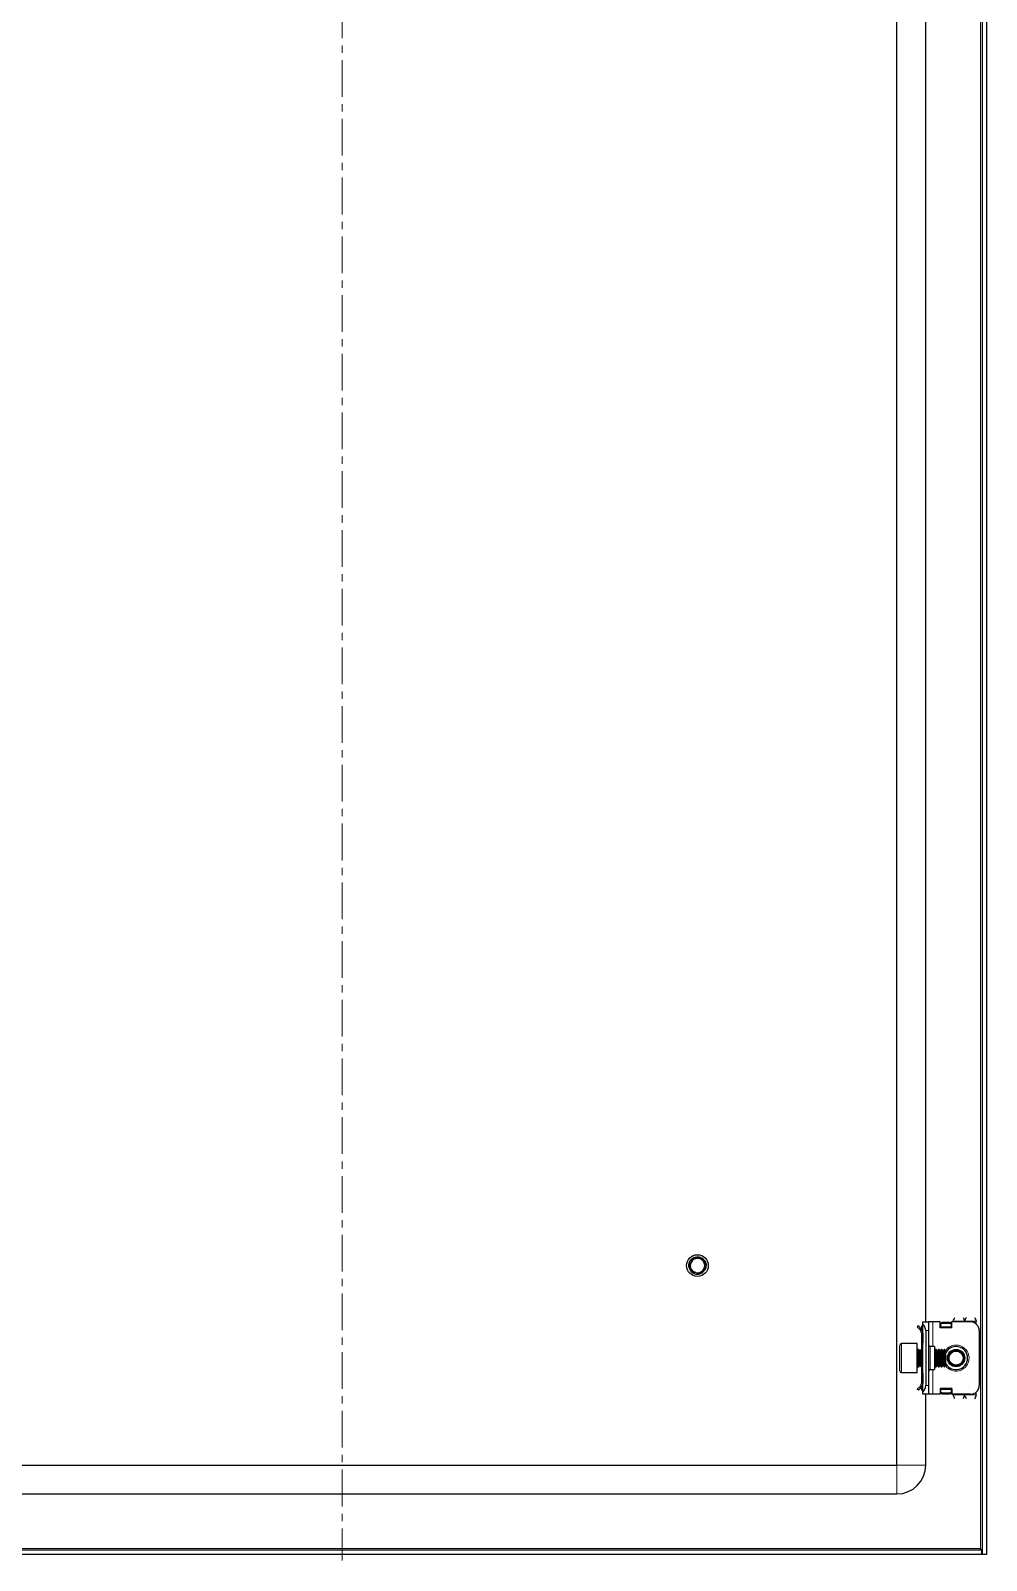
# Model space of a CAD drawing. Header units: millimetres. Extents: x 48 to 1430, y -979 to 1408.
# Drawn here: x 1099 to 1430, y -857 to -328 of the extents above; entities that cross this region are included whole.
import ezdxf

# ---------------------------------------------------------------- set-up
doc = ezdxf.new("R2010")
doc.units = ezdxf.units.MM
doc.linetypes.add('CENTERX2', pattern=[20.32, 12.7, -2.54, 2.54, -2.54])
doc.layers.add('FORMAT', color=7, linetype='Continuous')

msp = doc.modelspace()

# ---------------------------------------------------------------- linework, layer by layer
at = {"color": 8, "linetype": 'Continuous', "lineweight": 18}
for p, q in [((1427.89, 1304.07), (1427.89, -852.73)), ((1407.99, -776.33), (1407.49, -776.33)), ((1407.99, -775.83), (1407.78, -775.62)), ((1409.99, -777.33), (1408.99, -777.33)), ((1411.49, -774.33), (1411.49, -782.83)), ((1417.74, -775.97), (1414.24, -775.97)), ((1418.49, -774.08), (1422.49, -774.08)), ((1426.49, -774.08), (1422.49, -774.08)), ((1400.59, -781.83), (1400.59, -784.13)), ((1410.49, -782.83), (1410.49, -790.83)), ((1400.59, -784.13), (1400.59, -791.83)), ((1406.24, -783.83), (1406.24, -789.83)), ((1411.49, -790.83), (1411.49, -799.33)), ((1407.99, -797.33), (1407.49, -797.33)), ((1407.99, -797.83), (1407.78, -798.03)), ((1408.99, -796.33), (1409.99, -796.33)), ((1414.24, -797.68), (1417.74, -797.68)), ((1422.49, -799.58), (1418.49, -799.58)), ((1426.49, -799.58), (1422.49, -799.58)), ((1398.99, -823.83), (1398.99, -833.83)), ((1398.99, -823.83), (1408.99, -823.83)), ((1427.89, -852.73), (986.09, -852.73))]:
    msp.add_line(p, q, dxfattribs=at)
at = {"color": 7, "linetype": 'Continuous', "lineweight": 25}
for p, q in [((1428.49, 1306.17), (1428.49, -854.83)), ((1429.99, 1306.17), (1429.99, -854.83)), ((1398.99, -823.83), (1398.99, 1275.17)), ((1408.99, -774.33), (1408.99, -99.33)), ((1326.99, -754.63), (1327.05, -754.32)), ((1326.99, -754.63), (1326.99, -754.68)), ((1326.99, -754.83), (1326.99, -754.82)), ((1327.01, -754.42), (1327.01, -754.47)), ((1327.05, -754.22), (1327.04, -754.27)), ((1327.1, -754.03), (1327.08, -754.07)), ((1327.15, -753.85), (1327.14, -753.89)), ((1327.21, -753.71), (1327.31, -753.53)), ((1327.22, -753.71), (1327.32, -753.52)), ((1327.7, -755.69), (1327.53, -755.28)), ((1327.83, -756.91), (1327.71, -756.77)), ((1327.71, -756.79), (1327.73, -756.8)), ((1327.72, -752.86), (1327.88, -752.73)), ((1327.83, -756.91), (1327.86, -756.94)), ((1329.39, -751.89), (1329.34, -751.9)), ((1330.53, -751.88), (1330.49, -751.87)), ((1330.71, -751.91), (1330.66, -751.9)), ((1330.88, -751.96), (1330.84, -751.95)), ((1331.06, -752.03), (1331.02, -752.01)), ((1331.42, -752.19), (1331.38, -752.17)), ((1331.42, -752.19), (1331.42, -752.3)), ((1331.42, -752.19), (1331.56, -752.31)), ((1331.6, -752.3), (1331.55, -752.27)), ((1331.77, -752.41), (1331.73, -752.38)), ((1331.77, -752.41), (1331.97, -752.6)), ((1331.93, -752.54), (1331.89, -752.51)), ((1332.08, -752.68), (1332.04, -752.64)), ((1332.21, -752.82), (1332.18, -752.78)), ((1332.8, -753.79), (1332.8, -753.78)), ((1332.9, -755.53), (1332.83, -755.77)), ((1332.86, -753.96), (1332.85, -753.92)), ((1332.85, -755.72), (1332.87, -755.68)), ((1332.91, -754.14), (1332.9, -754.1)), ((1332.9, -755.53), (1332.91, -755.48)), ((1332.95, -754.33), (1332.94, -754.28)), ((1332.94, -755.33), (1332.95, -755.28)), ((1332.99, -754.72), (1332.96, -754.96)), ((1332.97, -754.52), (1332.97, -754.47)), ((1332.97, -755.13), (1332.98, -755.08)), ((1332.99, -754.72), (1332.98, -754.67)), ((1332.99, -754.92), (1332.99, -754.87)), ((1327.97, -757.05), (1328.01, -757.08)), ((1328.13, -757.18), (1328.16, -757.21)), ((1328.29, -757.3), (1328.33, -757.33)), ((1329.79, -757.82), (1330.53, -757.75)), ((1330.68, -757.75), (1330.72, -757.74)), ((1330.87, -757.7), (1330.91, -757.68)), ((1331.06, -757.63), (1331.11, -757.61)), ((1331.44, -757.45), (1331.21, -757.53)), ((1331.25, -757.55), (1331.3, -757.53)), ((1331.61, -757.35), (1331.41, -757.46)), ((1331.43, -757.38), (1331.48, -757.43)), ((1331.44, -757.45), (1331.48, -757.43)), ((1406.43, -775.69), (1406.07, -776.04)), ((1407.05, -777.02), (1406.07, -776.04)), ((1407.4, -776.66), (1406.43, -775.69)), ((1407.05, -777.02), (1407.4, -776.66)), ((1407.49, -776.33), (1407.49, -776.72)), ((1407.49, -778.08), (1407.99, -778.08)), ((1407.49, -778.08), (1407.49, -781.58)), ((1407.78, -775.62), (1407.99, -775.41)), ((1407.99, -774.33), (1409.99, -774.33)), ((1407.99, -775.09), (1407.99, -774.33)), ((1407.99, -798.56), (1407.99, -775.09)), ((1407.99, -778.08), (1407.99, -781.58)), ((1408.99, -777.33), (1408.99, -796.33)), ((1409.99, -774.33), (1409.99, -777.33)), ((1411.49, -774.33), (1409.99, -774.33)), ((1409.99, -777.33), (1409.99, -796.33)), ((1413.99, -774.33), (1411.49, -774.33)), ((1413.99, -776.33), (1413.99, -774.33)), ((1417.99, -776.33), (1413.99, -776.33)), ((1414.24, -774.71), (1414.74, -774.35)), ((1414.74, -774.71), (1414.24, -775.06)), ((1414.24, -775.06), (1414.24, -774.71)), ((1414.24, -775.97), (1414.24, -775.06)), ((1414.24, -776.33), (1414.24, -775.97)), ((1414.74, -774.35), (1414.74, -774.71)), ((1414.74, -774.35), (1417.24, -774.35)), ((1414.74, -774.71), (1417.24, -774.71)), ((1417.24, -774.71), (1417.24, -774.35)), ((1417.24, -774.35), (1417.74, -774.71)), ((1417.74, -775.06), (1417.24, -774.71)), ((1417.74, -774.71), (1417.74, -775.06)), ((1417.74, -775.06), (1417.74, -775.97)), ((1417.74, -775.97), (1417.74, -776.33)), ((1417.79, -774.45), (1417.79, -776.33)), ((1417.99, -774.45), (1417.79, -774.45)), ((1417.99, -776.33), (1417.99, -774.33)), ((1424.49, -774.33), (1417.99, -774.33)), ((1418.49, -774.33), (1418.49, -774.08)), ((1426.49, -775.09), (1426.49, -774.08)), ((1427.49, -777.33), (1427.49, -796.33)), ((1399.99, -784.46), (1399.99, -782.43)), ((1405.99, -781.83), (1400.59, -781.83)), ((1405.99, -784.13), (1405.99, -781.83)), ((1407.99, -781.58), (1407.49, -781.58)), ((1407.49, -781.58), (1407.49, -783.83)), ((1411.99, -782.83), (1410.49, -782.83)), ((1411.99, -782.83), (1411.99, -790.83)), ((1399.99, -791.23), (1399.99, -784.46)), ((1405.99, -791.83), (1405.99, -784.13)), ((1406.6, -783.83), (1406.24, -783.83)), ((1406.99, -784.38), (1406.6, -783.83)), ((1406.6, -789.35), (1406.6, -783.83)), ((1407.38, -783.83), (1406.99, -784.38)), ((1406.99, -788.89), (1406.99, -784.38)), ((1407.6, -783.83), (1407.38, -783.83)), ((1407.38, -789.35), (1407.38, -783.83)), ((1407.99, -784.38), (1407.6, -783.83)), ((1407.6, -789.35), (1407.6, -783.83)), ((1412.38, -783.83), (1411.99, -784.38)), ((1412.6, -783.83), (1412.38, -783.83)), ((1412.38, -789.35), (1412.38, -783.83)), ((1412.99, -784.38), (1412.6, -783.83)), ((1412.6, -789.35), (1412.6, -783.83)), ((1413.38, -783.83), (1412.99, -784.38)), ((1412.99, -788.89), (1412.99, -784.38)), ((1413.6, -783.83), (1413.38, -783.83)), ((1413.38, -789.35), (1413.38, -783.83)), ((1413.99, -784.38), (1413.6, -783.83)), ((1413.6, -789.35), (1413.6, -783.83)), ((1414.38, -783.83), (1413.99, -784.38)), ((1413.99, -788.89), (1413.99, -784.38)), ((1414.6, -783.83), (1414.38, -783.83)), ((1414.38, -789.35), (1414.38, -783.83)), ((1414.99, -784.38), (1414.6, -783.83)), ((1414.6, -789.35), (1414.6, -783.83)), ((1415.38, -783.83), (1414.99, -784.38)), ((1414.99, -788.89), (1414.99, -784.38)), ((1415.43, -783.83), (1415.38, -783.83)), ((1415.38, -789.35), (1415.38, -783.83)), ((1415.99, -784.38), (1415.43, -783.83)), ((1415.43, -785.21), (1415.43, -783.83)), ((1415.43, -789.83), (1415.43, -785.21)), ((1415.99, -785.51), (1415.99, -784.38)), ((1415.99, -789.27), (1415.99, -785.51)), ((1400.59, -791.83), (1405.99, -791.83)), ((1406.24, -789.83), (1406.6, -789.83)), ((1406.6, -789.83), (1406.99, -789.27)), ((1406.6, -789.83), (1406.6, -789.35)), ((1406.99, -789.27), (1406.99, -788.89)), ((1406.99, -789.27), (1407.38, -789.83)), ((1407.38, -789.83), (1407.38, -789.35)), ((1407.38, -789.83), (1407.6, -789.83)), ((1407.49, -789.83), (1407.49, -792.08)), ((1407.49, -792.08), (1407.99, -792.08)), ((1407.49, -792.08), (1407.49, -795.58)), ((1407.6, -789.83), (1407.99, -789.27)), ((1407.6, -789.83), (1407.6, -789.35)), ((1407.99, -792.08), (1407.99, -795.58)), ((1410.49, -790.83), (1411.99, -790.83)), ((1411.99, -789.27), (1412.38, -789.83)), ((1412.38, -789.83), (1412.38, -789.35)), ((1412.38, -789.83), (1412.6, -789.83)), ((1412.6, -789.83), (1412.99, -789.27)), ((1412.6, -789.83), (1412.6, -789.35)), ((1412.99, -789.27), (1412.99, -788.89)), ((1412.99, -789.27), (1413.38, -789.83)), ((1413.38, -789.83), (1413.38, -789.35)), ((1413.38, -789.83), (1413.6, -789.83)), ((1413.6, -789.83), (1413.99, -789.27)), ((1413.6, -789.83), (1413.6, -789.35)), ((1413.99, -789.27), (1413.99, -788.89)), ((1413.99, -789.27), (1414.38, -789.83)), ((1414.38, -789.83), (1414.38, -789.35)), ((1414.38, -789.83), (1414.6, -789.83)), ((1414.6, -789.83), (1414.99, -789.27)), ((1414.6, -789.83), (1414.6, -789.35)), ((1414.99, -789.27), (1414.99, -788.89)), ((1414.99, -789.27), (1415.38, -789.83)), ((1415.38, -789.83), (1415.38, -789.35)), ((1415.38, -789.83), (1415.43, -789.83)), ((1415.43, -789.83), (1415.99, -789.27)), ((1407.05, -796.64), (1406.07, -797.61)), ((1406.43, -797.97), (1406.07, -797.61)), ((1407.4, -796.99), (1406.43, -797.97)), ((1407.05, -796.64), (1407.4, -796.99)), ((1407.49, -795.58), (1407.99, -795.58)), ((1407.49, -797.33), (1407.49, -796.87)), ((1407.99, -798.24), (1407.78, -798.03)), ((1407.99, -799.33), (1407.99, -798.56)), ((1409.99, -796.33), (1409.99, -799.33)), ((1417.99, -797.33), (1413.99, -797.33)), ((1413.99, -797.33), (1413.99, -799.33)), ((1414.24, -797.68), (1414.24, -797.33)), ((1414.24, -798.6), (1414.24, -797.68)), ((1414.24, -798.6), (1414.74, -798.95)), ((1414.24, -798.95), (1414.24, -798.6)), ((1414.74, -799.3), (1414.24, -798.95)), ((1417.24, -798.95), (1414.74, -798.95)), ((1414.74, -798.95), (1414.74, -799.3)), ((1417.24, -798.95), (1417.74, -798.6)), ((1417.24, -799.3), (1417.24, -798.95)), ((1417.74, -798.95), (1417.24, -799.3)), ((1417.74, -797.33), (1417.74, -797.68)), ((1417.74, -797.68), (1417.74, -798.6)), ((1417.74, -798.6), (1417.74, -798.95)), ((1417.79, -797.33), (1417.79, -799.21)), ((1417.79, -799.21), (1417.99, -799.21)), ((1417.99, -797.33), (1417.99, -799.33)), ((1426.49, -799.58), (1426.49, -798.56)), ((1409.99, -799.33), (1407.99, -799.33)), ((1408.99, -823.83), (1408.99, -799.33)), ((1411.49, -799.33), (1409.99, -799.33)), ((1413.99, -799.33), (1411.49, -799.33)), ((1417.24, -799.3), (1414.74, -799.3)), ((1424.49, -799.33), (1417.99, -799.33)), ((1418.49, -799.58), (1418.49, -799.33)), ((1014.99, -823.83), (1398.99, -823.83)), ((1014.99, -833.83), (1398.99, -833.83)), ((1428.29, -853.33), (985.69, -853.33)), ((1428.29, -854.83), (985.69, -854.83)), ((1427.89, -852.73), (1428.13, -853.33)), ((1428.29, -853.33), (1428.29, -854.83)), ((1429.99, -854.83), (1428.49, -854.83))]:
    msp.add_line(p, q, dxfattribs=at)
for centre, radius in [((1329.99, -754.83), 3.75), ((1419.49, -786.83), 3), ((1419.49, -786.83), 2.76), ((1419.49, -786.83), 2.45)]:
    msp.add_circle(centre, radius, dxfattribs=at)
for centre, radius, start, end in [((1329.99, -754.83), 3, 180, 220.7437), ((1329.99, -754.83), 2.5, 168.5944, 190.5165), ((1329.99, -754.83), 2.5, 108.5944, 168.5944), ((1329.99, -754.83), 2.5, 48.5944, 108.5944), ((1329.99, -754.83), 2.5, 288.5944, 348.5944), ((1329.99, -754.83), 2.5, 348.5944, 48.5944), ((1329.99, -754.83), 3, 239.9286, 266.2193), ((1329.99, -754.83), 2.5, 255.8881, 288.5944), ((1408.49, -776.33), 1, 135, 180), ((1405.99, -777.33), 3, 360, 48.1897), ((1424.49, -777.33), 3, 0, 90), ((1400.59, -782.43), 0.6, 90, 180), ((1410.49, -782.33), 0.5, 180, 270), ((1419.49, -786.83), 4, 270, 151.045), ((1406.24, -783.58), 0.25, 180, 270), ((1400.59, -791.23), 0.6, 180, 270), ((1406.24, -790.08), 0.25, 90, 180), ((1410.49, -791.33), 0.5, 90, 180), ((1419.49, -786.83), 4, 208.955, 270), ((1408.49, -797.33), 1, 180, 225), ((1405.99, -796.33), 3, 311.8103, 360), ((1424.49, -796.33), 3, 270, 0), ((1398.99, -823.83), 10, 270, 0)]:
    msp.add_arc(centre, radius, start, end, dxfattribs=at)
at = {"color": 8, "linetype": 'Continuous', "lineweight": 18}
for start, end in [(215.4622, 90), (90, 144.5378)]:
    msp.add_arc((1419.49, -786.83), 4.5, start, end, dxfattribs=at)
at = {"color": 7, "linetype": 'Continuous', "lineweight": 25}
for points, knots in [([(1326.99, -754.84), (1326.99, -754.79), (1326.98, -754.71), (1327, -754.63), (1327.01, -754.61)], [0, 0, 0, 0, 0.659859, 1, 1, 1, 1]), ([(1327.48, -754.54), (1327.47, -754.55), (1327.45, -754.59), (1327.41, -754.64), (1327.36, -754.69), (1327.29, -754.74), (1327.22, -754.78), (1327.13, -754.81), (1327.06, -754.82), (1327.01, -754.82), (1326.99, -754.82)], [0, 0, 0, 0, 0.060221, 0.18113, 0.301988, 0.42281, 0.589437, 0.75603, 0.87711, 1, 1, 1, 1]), ([(1326.99, -754.63), (1327.03, -754.62), (1327.09, -754.59), (1327.19, -754.57), (1327.28, -754.57), (1327.36, -754.58), (1327.41, -754.6), (1327.43, -754.61)], [0, 0, 0, 0, 0.235039, 0.445532, 0.651268, 0.847853, 1, 1, 1, 1]), ([(1327.34, -754.7), (1327.32, -754.69), (1327.26, -754.67), (1327.17, -754.66), (1327.08, -754.66), (1327.02, -754.67), (1326.99, -754.68)], [0, 0, 0, 0, 0.237597, 0.516729, 0.755527, 1, 1, 1, 1]), ([(1326.99, -754.84), (1327.02, -754.82), (1327.08, -754.79), (1327.17, -754.76), (1327.23, -754.76), (1327.26, -754.75)], [0, 0, 0, 0, 0.371226, 0.708872, 1, 1, 1, 1]), ([(1327.92, -756.61), (1327.89, -756.59), (1327.65, -756.36), (1327.3, -755.9), (1327.06, -755.29), (1327.01, -754.94), (1326.99, -754.83)], [0, 0, 0, 0, 0.050685, 0.485619, 0.826643, 1, 1, 1, 1]), ([(1327.01, -754.42), (1327.05, -754.41), (1327.11, -754.39), (1327.21, -754.38), (1327.3, -754.39), (1327.38, -754.42), (1327.44, -754.45), (1327.47, -754.48), (1327.48, -754.48)], [0, 0, 0, 0, 0.214065, 0.402363, 0.585629, 0.760234, 0.923894, 1, 1, 1, 1]), ([(1327.45, -754.59), (1327.43, -754.57), (1327.37, -754.53), (1327.28, -754.49), (1327.19, -754.47), (1327.1, -754.46), (1327.04, -754.47), (1327.01, -754.47)], [0, 0, 0, 0, 0.1891735, 0.4046974, 0.6202202, 0.8079351, 1, 1, 1, 1]), ([(1327.51, -754.48), (1327.5, -754.47), (1327.47, -754.43), (1327.41, -754.38), (1327.32, -754.32), (1327.23, -754.29), (1327.14, -754.27), (1327.07, -754.27), (1327.04, -754.27)], [0, 0, 0, 0, 0.069872, 0.258455, 0.446951, 0.635422, 0.81547, 1, 1, 1, 1]), ([(1327.05, -754.22), (1327.06, -754.17), (1327.07, -754.09), (1327.11, -754.02), (1327.12, -753.99)], [0, 0, 0, 0, 0.657988, 1, 1, 1, 1]), ([(1327.05, -754.22), (1327.08, -754.22), (1327.15, -754.2), (1327.25, -754.21), (1327.33, -754.23), (1327.41, -754.26), (1327.47, -754.31), (1327.5, -754.34), (1327.51, -754.36)], [0, 0, 0, 0, 0.208898, 0.388587, 0.562428, 0.727295, 0.881578, 1, 1, 1, 1]), ([(1327.51, -754.33), (1327.5, -754.31), (1327.47, -754.26), (1327.41, -754.21), (1327.33, -754.15), (1327.26, -754.11), (1327.17, -754.08), (1327.11, -754.08), (1327.08, -754.07)], [0, 0, 0, 0, 0.137266, 0.30795, 0.478578, 0.649185, 0.822833, 1, 1, 1, 1]), ([(1327.1, -754.03), (1327.13, -754.03), (1327.19, -754.02), (1327.27, -754.04), (1327.35, -754.07), (1327.42, -754.11), (1327.48, -754.17), (1327.52, -754.22), (1327.54, -754.26), (1327.54, -754.27)], [0, 0, 0, 0, 0.165667, 0.330522, 0.488809, 0.638525, 0.778629, 0.909213, 1, 1, 1, 1]), ([(1327.51, -754.19), (1327.51, -754.18), (1327.49, -754.13), (1327.44, -754.07), (1327.36, -754), (1327.29, -753.95), (1327.21, -753.91), (1327.16, -753.9), (1327.14, -753.89)], [0, 0, 0, 0, 0.076151, 0.276704, 0.47712, 0.677473, 0.837574, 1, 1, 1, 1]), ([(1327.15, -753.85), (1327.36, -753.42), (1327.68, -752.78), (1328.26, -752.38), (1328.46, -752.24)], [0, 0, 0, 0, 0.657042, 1, 1, 1, 1]), ([(1327.15, -753.85), (1327.18, -753.85), (1327.24, -753.86), (1327.32, -753.89), (1327.39, -753.93), (1327.45, -753.98), (1327.49, -754.04), (1327.52, -754.11), (1327.54, -754.16), (1327.54, -754.19), (1327.54, -754.2)], [0, 0, 0, 0, 0.154027, 0.307095, 0.452862, 0.590123, 0.718565, 0.838856, 0.95247, 1, 1, 1, 1]), ([(1327.23, -753.71), (1327.24, -753.66), (1327.27, -753.53), (1327.34, -753.42), (1327.37, -753.36)], [0, 0, 0, 0, 0.4624819, 1, 1, 1, 1]), ([(1327.36, -753.44), (1327.38, -753.37), (1327.46, -753.16), (1327.63, -753), (1327.74, -752.89)], [0, 0, 0, 0, 0.333789, 1, 1, 1, 1]), ([(1327.44, -753.31), (1327.46, -753.26), (1327.56, -752.96), (1327.81, -752.75), (1328.01, -752.57)], [0, 0, 0, 0, 0.171865, 1, 1, 1, 1]), ([(1327.48, -754.49), (1327.47, -754.6), (1327.46, -754.87), (1327.5, -755.13), (1327.53, -755.28)], [0, 0, 0, 0, 0.408521, 1, 1, 1, 1]), ([(1327.54, -754.33), (1327.53, -754.34), (1327.52, -754.39), (1327.5, -754.44), (1327.48, -754.48), (1327.48, -754.49)], [0, 0, 0, 0, 0.157682, 0.8030401, 1, 1, 1, 1]), ([(1328.83, -752.47), (1328.76, -752.5), (1328.44, -752.69), (1327.95, -753.15), (1327.64, -753.74), (1327.55, -754.08), (1327.54, -754.14)], [0, 0, 0, 0, 0.104785, 0.513079, 0.918136, 1, 1, 1, 1]), ([(1327.54, -754.14), (1327.54, -754.17), (1327.55, -754.23), (1327.54, -754.3), (1327.54, -754.33)], [0, 0, 0, 0, 0.544473, 1, 1, 1, 1]), ([(1327.72, -752.86), (1327.72, -752.87), (1327.7, -752.89), (1327.69, -752.9), (1327.67, -752.92)], [0, 0, 0, 0, 0.296796, 1, 1, 1, 1]), ([(1328.98, -757.06), (1328.91, -757.02), (1328.58, -756.87), (1328.07, -756.45), (1327.82, -755.95), (1327.7, -755.69)], [0, 0, 0, 0, 0.130652, 0.560007, 1, 1, 1, 1]), ([(1327.71, -756.79), (1327.73, -756.76), (1327.76, -756.71), (1327.83, -756.66), (1327.88, -756.62), (1327.91, -756.61), (1327.92, -756.61)], [0, 0, 0, 0, 0.315056, 0.630194, 0.945514, 1, 1, 1, 1]), ([(1328.28, -756.66), (1328.25, -756.65), (1328.19, -756.63), (1328.1, -756.64), (1328.03, -756.65), (1327.94, -756.67), (1327.84, -756.71), (1327.77, -756.77), (1327.73, -756.8)], [0, 0, 0, 0, 0.149407, 0.278563, 0.407661, 0.536722, 0.727045, 1, 1, 1, 1]), ([(1327.85, -752.73), (1327.84, -752.73), (1327.83, -752.74), (1327.82, -752.75), (1327.81, -752.76)], [0, 0, 0, 0, 0.4842322, 1, 1, 1, 1]), ([(1327.83, -756.91), (1327.84, -756.88), (1327.87, -756.83), (1327.93, -756.77), (1328, -756.71), (1328.07, -756.68), (1328.14, -756.66), (1328.22, -756.65), (1328.27, -756.66), (1328.29, -756.67)], [0, 0, 0, 0, 0.159446, 0.318034, 0.469983, 0.61348, 0.747649, 0.872856, 1, 1, 1, 1]), ([(1328.34, -756.71), (1328.34, -756.71), (1328.3, -756.7), (1328.24, -756.71), (1328.15, -756.73), (1328.07, -756.77), (1327.99, -756.81), (1327.92, -756.87), (1327.88, -756.92), (1327.86, -756.94)], [0, 0, 0, 0, 0.018281, 0.175639, 0.332896, 0.490097, 0.647274, 0.821632, 1, 1, 1, 1]), ([(1327.92, -756.61), (1327.94, -756.6), (1327.98, -756.59), (1328.07, -756.58), (1328.16, -756.6), (1328.25, -756.64), (1328.33, -756.69), (1328.42, -756.77), (1328.49, -756.89), (1328.51, -756.97), (1328.52, -757.01)], [0, 0, 0, 0, 0.0736464, 0.1695635, 0.351373, 0.4388934, 0.519676, 0.6829056, 0.8511995, 1, 1, 1, 1]), ([(1327.98, -752.6), (1327.97, -752.6), (1327.96, -752.61), (1327.95, -752.62), (1327.95, -752.63)], [0, 0, 0, 0, 0.485158, 1, 1, 1, 1]), ([(1327.97, -757.05), (1327.98, -757.01), (1328, -756.95), (1328.06, -756.87), (1328.12, -756.81), (1328.19, -756.77), (1328.26, -756.74), (1328.32, -756.72), (1328.35, -756.72), (1328.35, -756.72)], [0, 0, 0, 0, 0.198035, 0.367663, 0.531495, 0.686664, 0.831818, 0.981917, 1, 1, 1, 1]), ([(1328.42, -756.79), (1328.41, -756.79), (1328.36, -756.79), (1328.29, -756.82), (1328.2, -756.86), (1328.12, -756.92), (1328.05, -756.99), (1328.02, -757.05), (1328.01, -757.08)], [0, 0, 0, 0, 0.0505, 0.241124, 0.431653, 0.622154, 0.808692, 1, 1, 1, 1]), ([(1328.12, -752.48), (1328.12, -752.48), (1328.11, -752.49), (1328.1, -752.5), (1328.09, -752.5)], [0, 0, 0, 0, 0.4845464, 1, 1, 1, 1]), ([(1328.13, -757.18), (1328.13, -757.14), (1328.15, -757.08), (1328.19, -756.99), (1328.25, -756.92), (1328.31, -756.86), (1328.37, -756.82), (1328.41, -756.81), (1328.43, -756.81)], [0, 0, 0, 0, 0.209239, 0.392702, 0.571062, 0.740844, 0.899958, 1, 1, 1, 1]), ([(1328.48, -756.89), (1328.46, -756.9), (1328.4, -756.93), (1328.32, -756.98), (1328.25, -757.05), (1328.2, -757.13), (1328.18, -757.18), (1328.16, -757.21)], [0, 0, 0, 0, 0.172104, 0.391099, 0.610089, 0.802801, 1, 1, 1, 1]), ([(1328.28, -752.36), (1328.28, -752.36), (1328.26, -752.37), (1328.25, -752.38), (1328.24, -752.39)], [0, 0, 0, 0, 0.4826873, 1, 1, 1, 1]), ([(1328.28, -752.36), (1328.29, -752.35), (1328.34, -752.32), (1328.4, -752.29), (1328.44, -752.28)], [0, 0, 0, 0, 0.230751, 1, 1, 1, 1]), ([(1328.45, -752.25), (1328.44, -752.26), (1328.43, -752.26), (1328.42, -752.27), (1328.41, -752.28)], [0, 0, 0, 0, 0.4801941, 1, 1, 1, 1]), ([(1328.45, -752.25), (1328.48, -752.27), (1328.54, -752.31), (1328.61, -752.37), (1328.65, -752.42), (1328.66, -752.45)], [0, 0, 0, 0, 0.362858, 0.693435, 1, 1, 1, 1]), ([(1328.81, -752.51), (1328.8, -752.51), (1328.76, -752.5), (1328.69, -752.47), (1328.61, -752.42), (1328.53, -752.35), (1328.49, -752.28), (1328.46, -752.24)], [0, 0, 0, 0, 0.084477, 0.253367, 0.470159, 0.686909, 1, 1, 1, 1]), ([(1328.63, -752.15), (1328.62, -752.16), (1328.61, -752.16), (1328.59, -752.17), (1328.59, -752.18)], [0, 0, 0, 0, 0.477867, 1, 1, 1, 1]), ([(1328.74, -752.45), (1328.74, -752.44), (1328.73, -752.39), (1328.7, -752.31), (1328.65, -752.24), (1328.61, -752.2), (1328.59, -752.18)], [0, 0, 0, 0, 0.154183, 0.462567, 0.728091, 1, 1, 1, 1]), ([(1328.63, -752.15), (1328.66, -752.17), (1328.72, -752.21), (1328.78, -752.29), (1328.83, -752.37), (1328.86, -752.43), (1328.86, -752.47), (1328.86, -752.47)], [0, 0, 0, 0, 0.260762, 0.494805, 0.723794, 0.94279, 1, 1, 1, 1]), ([(1328.82, -752.06), (1328.81, -752.07), (1328.8, -752.07), (1328.78, -752.08), (1328.77, -752.08)], [0, 0, 0, 0, 0.4764859, 1, 1, 1, 1]), ([(1328.91, -752.48), (1328.91, -752.46), (1328.91, -752.41), (1328.9, -752.33), (1328.87, -752.24), (1328.83, -752.15), (1328.79, -752.11), (1328.77, -752.08)], [0, 0, 0, 0, 0.114393, 0.350182, 0.585971, 0.790611, 1, 1, 1, 1]), ([(1328.82, -752.06), (1328.84, -752.06), (1328.9, -752.03), (1328.96, -752.02), (1329.01, -752.01)], [0, 0, 0, 0, 0.301025, 1, 1, 1, 1]), ([(1328.82, -752.06), (1328.85, -752.09), (1328.9, -752.13), (1328.95, -752.21), (1328.99, -752.29), (1329.01, -752.38), (1329.02, -752.44), (1329.01, -752.48), (1329.01, -752.49)], [0, 0, 0, 0, 0.218347, 0.41099, 0.598711, 0.777744, 0.945667, 1, 1, 1, 1]), ([(1329.19, -752.46), (1329.18, -752.46), (1329.13, -752.48), (1329.05, -752.49), (1328.95, -752.49), (1328.88, -752.48), (1328.84, -752.47), (1328.83, -752.47)], [0, 0, 0, 0, 0.099011, 0.388276, 0.61301, 0.895384, 1, 1, 1, 1]), ([(1329.01, -751.99), (1329, -751.99), (1328.99, -752), (1328.97, -752), (1328.96, -752.01)], [0, 0, 0, 0, 0.476579, 1, 1, 1, 1]), ([(1329.04, -752.49), (1329.04, -752.48), (1329.05, -752.45), (1329.06, -752.37), (1329.06, -752.27), (1329.05, -752.18), (1329.01, -752.09), (1328.98, -752.03), (1328.96, -752.01)], [0, 0, 0, 0, 0.019058, 0.219488, 0.419831, 0.620151, 0.807785, 1, 1, 1, 1]), ([(1329.01, -751.99), (1329.03, -752.02), (1329.08, -752.07), (1329.12, -752.15), (1329.15, -752.24), (1329.16, -752.32), (1329.16, -752.39), (1329.14, -752.43), (1329.14, -752.45)], [0, 0, 0, 0, 0.213002, 0.396975, 0.575181, 0.744364, 0.902779, 1, 1, 1, 1]), ([(1329.2, -751.93), (1329.2, -751.93), (1329.18, -751.94), (1329.16, -751.94), (1329.16, -751.94)], [0, 0, 0, 0, 0.478977, 1, 1, 1, 1]), ([(1329.16, -752.44), (1329.17, -752.42), (1329.2, -752.37), (1329.21, -752.28), (1329.22, -752.19), (1329.21, -752.08), (1329.18, -752), (1329.16, -751.94)], [0, 0, 0, 0, 0.147065, 0.321231, 0.495346, 0.669443, 1, 1, 1, 1]), ([(1329.46, -752.22), (1329.45, -752.24), (1329.43, -752.29), (1329.36, -752.36), (1329.27, -752.43), (1329.21, -752.45), (1329.19, -752.46)], [0, 0, 0, 0, 0.153621, 0.528305, 0.811762, 1, 1, 1, 1]), ([(1329.2, -751.93), (1329.22, -751.96), (1329.26, -752.02), (1329.29, -752.11), (1329.3, -752.19), (1329.3, -752.27), (1329.28, -752.34), (1329.26, -752.4), (1329.24, -752.43), (1329.23, -752.44)], [0, 0, 0, 0, 0.195461, 0.359649, 0.517607, 0.666788, 0.806268, 0.936243, 1, 1, 1, 1]), ([(1329.28, -752.39), (1329.28, -752.39), (1329.31, -752.35), (1329.34, -752.26), (1329.37, -752.15), (1329.37, -752.06), (1329.37, -751.97), (1329.35, -751.92), (1329.34, -751.9)], [0, 0, 0, 0, 0.001313, 0.309582, 0.493731, 0.677835, 0.837663, 1, 1, 1, 1]), ([(1329.31, -752.4), (1329.34, -752.38), (1329.39, -752.33), (1329.43, -752.27), (1329.45, -752.24), (1329.46, -752.22)], [0, 0, 0, 0, 0.41332, 0.833507, 1, 1, 1, 1]), ([(1329.39, -751.89), (1329.4, -751.91), (1329.42, -751.97), (1329.44, -752.05), (1329.44, -752.13), (1329.43, -752.21), (1329.39, -752.3), (1329.35, -752.36), (1329.32, -752.39)], [0, 0, 0, 0, 0.162579, 0.32416, 0.478216, 0.623372, 0.759205, 1, 1, 1, 1]), ([(1329.35, -751.91), (1329.37, -751.9), (1329.49, -751.85), (1329.61, -751.85), (1329.72, -751.84)], [0, 0, 0, 0, 0.169871, 1, 1, 1, 1]), ([(1329.39, -751.89), (1329.42, -751.88), (1329.74, -751.82), (1330.38, -751.81), (1331.04, -751.99), (1331.37, -752.17), (1331.44, -752.2)], [0, 0, 0, 0, 0.044285, 0.46488, 0.894202, 1, 1, 1, 1]), ([(1331.43, -752.51), (1331.37, -752.47), (1331.04, -752.3), (1330.37, -752.11), (1329.75, -752.15), (1329.46, -752.22), (1329.46, -752.22)], [0, 0, 0, 0, 0.102158, 0.551599, 0.99962, 1, 1, 1, 1]), ([(1329.82, -751.86), (1329.89, -751.84), (1330.06, -751.81), (1330.23, -751.83), (1330.33, -751.85)], [0, 0, 0, 0, 0.399625, 1, 1, 1, 1]), ([(1330.48, -751.89), (1330.53, -751.89), (1330.68, -751.9), (1330.83, -751.94), (1330.92, -751.98)], [0, 0, 0, 0, 0.353316, 1, 1, 1, 1]), ([(1331.35, -752.48), (1331.35, -752.48), (1331.35, -752.45), (1331.36, -752.38), (1331.39, -752.29), (1331.42, -752.23), (1331.44, -752.2)], [0, 0, 0, 0, 0.058255, 0.305509, 0.64716, 1, 1, 1, 1]), ([(1331.64, -752.95), (1331.63, -752.94), (1331.59, -752.91), (1331.55, -752.85), (1331.5, -752.76), (1331.46, -752.68), (1331.44, -752.59), (1331.43, -752.53), (1331.43, -752.51)], [0, 0, 0, 0, 0.066273, 0.267344, 0.423096, 0.618734, 0.814089, 1, 1, 1, 1]), ([(1331.44, -752.51), (1331.46, -752.48), (1331.49, -752.44), (1331.53, -752.35), (1331.55, -752.3), (1331.55, -752.27)], [0, 0, 0, 0, 0.351509, 0.671861, 1, 1, 1, 1]), ([(1331.45, -757.38), (1331.52, -757.33), (1331.87, -757.1), (1332.36, -756.59), (1332.59, -756.04), (1332.69, -755.8)], [0, 0, 0, 0, 0.128781, 0.613629, 1, 1, 1, 1]), ([(1331.6, -752.3), (1331.59, -752.33), (1331.59, -752.4), (1331.56, -752.5), (1331.51, -752.58), (1331.48, -752.63), (1331.46, -752.65), (1331.46, -752.65)], [0, 0, 0, 0, 0.275174, 0.522846, 0.765225, 0.99702, 1, 1, 1, 1]), ([(1331.47, -752.7), (1331.48, -752.69), (1331.52, -752.67), (1331.59, -752.62), (1331.65, -752.55), (1331.7, -752.47), (1331.72, -752.41), (1331.73, -752.38)], [0, 0, 0, 0, 0.0849649, 0.3293377, 0.5737157, 0.7844106, 1, 1, 1, 1]), ([(1331.77, -752.41), (1331.76, -752.45), (1331.75, -752.52), (1331.71, -752.61), (1331.66, -752.68), (1331.6, -752.74), (1331.55, -752.78), (1331.52, -752.79), (1331.52, -752.79)], [0, 0, 0, 0, 0.222831, 0.420099, 0.612409, 0.79585, 0.967895, 1, 1, 1, 1]), ([(1331.53, -752.82), (1331.53, -752.82), (1331.57, -752.81), (1331.63, -752.78), (1331.72, -752.73), (1331.79, -752.67), (1331.85, -752.59), (1331.88, -752.54), (1331.89, -752.51)], [0, 0, 0, 0, 0.002693, 0.20821, 0.413641, 0.619057, 0.807274, 1, 1, 1, 1]), ([(1331.93, -752.54), (1331.92, -752.58), (1331.9, -752.64), (1331.85, -752.72), (1331.79, -752.79), (1331.73, -752.84), (1331.67, -752.87), (1331.63, -752.88), (1331.62, -752.88)], [0, 0, 0, 0, 0.219212, 0.409339, 0.593597, 0.768568, 0.932394, 1, 1, 1, 1]), ([(1331.63, -752.91), (1331.66, -752.9), (1331.73, -752.89), (1331.82, -752.85), (1331.91, -752.8), (1331.98, -752.73), (1332.02, -752.67), (1332.04, -752.64)], [0, 0, 0, 0, 0.190996, 0.383798, 0.576553, 0.78528, 1, 1, 1, 1]), ([(1332.09, -753.03), (1332.08, -753.03), (1332.05, -753.05), (1332, -753.06), (1331.91, -753.07), (1331.81, -753.06), (1331.71, -753.01), (1331.66, -752.97), (1331.64, -752.95)], [0, 0, 0, 0, 0.0458661, 0.2307436, 0.3874614, 0.6582461, 0.861978, 1, 1, 1, 1]), ([(1332.08, -752.68), (1332.06, -752.71), (1332.04, -752.77), (1331.98, -752.84), (1331.91, -752.9), (1331.84, -752.94), (1331.77, -752.96), (1331.72, -752.96), (1331.7, -752.96)], [0, 0, 0, 0, 0.211659, 0.390361, 0.562352, 0.724819, 0.876696, 1, 1, 1, 1]), ([(1331.72, -752.98), (1331.73, -752.98), (1331.8, -752.99), (1331.89, -752.97), (1332.01, -752.92), (1332.1, -752.87), (1332.15, -752.81), (1332.18, -752.78)], [0, 0, 0, 0, 0.046579, 0.362688, 0.551736, 0.740753, 1, 1, 1, 1]), ([(1331.72, -753.02), (1331.76, -753.03), (1331.82, -753.05), (1331.91, -753.06), (1332, -753.05), (1332.06, -753.04), (1332.09, -753.03)], [0, 0, 0, 0, 0.251795, 0.502165, 0.752314, 1, 1, 1, 1]), ([(1332.21, -752.82), (1332.2, -752.84), (1332.16, -752.89), (1332.1, -752.95), (1332.03, -752.99), (1331.96, -753.02), (1331.88, -753.03), (1331.82, -753.04), (1331.78, -753.03), (1331.77, -753.02)], [0, 0, 0, 0, 0.169226, 0.337427, 0.497935, 0.649179, 0.790582, 0.922688, 1, 1, 1, 1]), ([(1332.82, -754.87), (1332.82, -754.79), (1332.8, -754.4), (1332.62, -753.73), (1332.26, -753.25), (1332.09, -753.03)], [0, 0, 0, 0, 0.108003, 0.585763, 1, 1, 1, 1]), ([(1332.21, -752.82), (1332.33, -752.97), (1332.62, -753.32), (1332.91, -753.98), (1332.96, -754.49), (1332.99, -754.74)], [0, 0, 0, 0, 0.274163, 0.639603, 1, 1, 1, 1]), ([(1332.3, -752.95), (1332.34, -752.98), (1332.48, -753.12), (1332.57, -753.29), (1332.63, -753.42)], [0, 0, 0, 0, 0.288707, 1, 1, 1, 1]), ([(1332.42, -755.39), (1332.43, -755.43), (1332.44, -755.49), (1332.48, -755.57), (1332.53, -755.65), (1332.58, -755.72), (1332.64, -755.76), (1332.68, -755.79), (1332.69, -755.8)], [0, 0, 0, 0, 0.182737, 0.363423, 0.543947, 0.724373, 0.904747, 1, 1, 1, 1]), ([(1332.69, -755.8), (1332.69, -755.79), (1332.65, -755.78), (1332.6, -755.76), (1332.54, -755.71), (1332.49, -755.65), (1332.45, -755.58), (1332.43, -755.48), (1332.43, -755.38), (1332.44, -755.33), (1332.44, -755.32)], [0, 0, 0, 0, 0.022761, 0.192243, 0.346896, 0.477535, 0.588677, 0.783334, 0.968624, 1, 1, 1, 1]), ([(1332.85, -755.72), (1332.82, -755.72), (1332.76, -755.72), (1332.68, -755.69), (1332.6, -755.66), (1332.54, -755.61), (1332.49, -755.55), (1332.45, -755.49), (1332.44, -755.45), (1332.43, -755.44)], [0, 0, 0, 0, 0.1648015, 0.3286622, 0.485343, 0.633184, 0.7714895, 0.9006567, 1, 1, 1, 1]), ([(1332.44, -755.32), (1332.45, -755.29), (1332.47, -755.21), (1332.52, -755.11), (1332.59, -755.03), (1332.65, -754.97), (1332.72, -754.91), (1332.78, -754.88), (1332.81, -754.87), (1332.82, -754.87)], [0, 0, 0, 0, 0.125166, 0.336769, 0.488675, 0.640371, 0.791962, 0.943503, 1, 1, 1, 1]), ([(1332.44, -755.37), (1332.45, -755.38), (1332.48, -755.43), (1332.53, -755.5), (1332.61, -755.57), (1332.69, -755.62), (1332.78, -755.66), (1332.84, -755.67), (1332.87, -755.68)], [0, 0, 0, 0, 0.112687, 0.266978, 0.464332, 0.661607, 0.829157, 1, 1, 1, 1]), ([(1332.9, -755.53), (1332.87, -755.54), (1332.8, -755.54), (1332.71, -755.53), (1332.63, -755.5), (1332.56, -755.46), (1332.5, -755.41), (1332.47, -755.37), (1332.45, -755.35)], [0, 0, 0, 0, 0.207037, 0.38272, 0.55212, 0.712365, 0.86221, 1, 1, 1, 1]), ([(1332.94, -755.33), (1332.91, -755.34), (1332.84, -755.36), (1332.75, -755.36), (1332.66, -755.34), (1332.58, -755.31), (1332.52, -755.28), (1332.48, -755.24), (1332.47, -755.23)], [0, 0, 0, 0, 0.205811, 0.38496, 0.558827, 0.724121, 0.878934, 1, 1, 1, 1]), ([(1332.48, -755.28), (1332.5, -755.3), (1332.55, -755.35), (1332.63, -755.4), (1332.72, -755.45), (1332.81, -755.48), (1332.88, -755.48), (1332.91, -755.48)], [0, 0, 0, 0, 0.183111, 0.381533, 0.579913, 0.787111, 1, 1, 1, 1]), ([(1332.7, -756.06), (1332.69, -756.1), (1332.65, -756.25), (1332.55, -756.36), (1332.48, -756.44)], [0, 0, 0, 0, 0.282635, 1, 1, 1, 1]), ([(1332.51, -755.14), (1332.53, -755.16), (1332.59, -755.21), (1332.68, -755.25), (1332.77, -755.28), (1332.86, -755.29), (1332.92, -755.29), (1332.95, -755.28)], [0, 0, 0, 0, 0.19243, 0.403622, 0.614801, 0.805152, 1, 1, 1, 1]), ([(1332.97, -755.13), (1332.94, -755.14), (1332.87, -755.17), (1332.78, -755.18), (1332.69, -755.17), (1332.6, -755.15), (1332.55, -755.13), (1332.53, -755.12), (1332.52, -755.11)], [0, 0, 0, 0, 0.227908, 0.430276, 0.627707, 0.816134, 0.99284, 1, 1, 1, 1]), ([(1332.59, -755.03), (1332.6, -755.03), (1332.63, -755.05), (1332.7, -755.08), (1332.8, -755.09), (1332.89, -755.1), (1332.95, -755.08), (1332.98, -755.08)], [0, 0, 0, 0, 0.0501556, 0.3045132, 0.5588802, 0.7769031, 1, 1, 1, 1]), ([(1332.99, -754.92), (1332.95, -754.94), (1332.89, -754.97), (1332.79, -754.99), (1332.71, -755), (1332.66, -754.99), (1332.64, -754.98)], [0, 0, 0, 0, 0.293779, 0.558982, 0.818494, 1, 1, 1, 1]), ([(1332.68, -753.53), (1332.7, -753.56), (1332.79, -753.69), (1332.83, -753.86), (1332.87, -753.99)], [0, 0, 0, 0, 0.192577, 1, 1, 1, 1]), ([(1332.76, -754.9), (1332.78, -754.9), (1332.83, -754.9), (1332.9, -754.9), (1332.96, -754.88), (1332.99, -754.87)], [0, 0, 0, 0, 0.236131, 0.613435, 1, 1, 1, 1]), ([(1332.86, -755.66), (1332.86, -755.68), (1332.85, -755.74), (1332.82, -755.8), (1332.81, -755.83)], [0, 0, 0, 0, 0.405617, 1, 1, 1, 1]), ([(1332.88, -754.08), (1332.89, -754.13), (1332.95, -754.28), (1332.97, -754.44), (1332.98, -754.55)], [0, 0, 0, 0, 0.28291, 1, 1, 1, 1]), ([(1328.29, -757.3), (1328.3, -757.27), (1328.3, -757.2), (1328.34, -757.11), (1328.39, -757.03), (1328.44, -756.97), (1328.48, -756.94), (1328.49, -756.93)], [0, 0, 0, 0, 0.240212, 0.454711, 0.664287, 0.864517, 1, 1, 1, 1]), ([(1328.53, -757.04), (1328.51, -757.06), (1328.46, -757.09), (1328.4, -757.17), (1328.36, -757.25), (1328.34, -757.3), (1328.33, -757.33)], [0, 0, 0, 0, 0.228254, 0.510351, 0.752319, 1, 1, 1, 1]), ([(1328.47, -757.41), (1328.47, -757.38), (1328.47, -757.31), (1328.5, -757.21), (1328.52, -757.15), (1328.54, -757.13), (1328.54, -757.13)], [0, 0, 0, 0, 0.357139, 0.680979, 0.998183, 1, 1, 1, 1]), ([(1328.52, -757.01), (1328.53, -757.03), (1328.54, -757.08), (1328.54, -757.15), (1328.54, -757.24), (1328.52, -757.33), (1328.5, -757.39), (1328.48, -757.42)], [0, 0, 0, 0, 0.113604, 0.31095, 0.508229, 0.75166, 1, 1, 1, 1]), ([(1329.38, -757.25), (1329.09, -757.2), (1328.8, -757.15), (1328.53, -757.02), (1328.52, -757.01)], [0, 0, 0, 0, 0.965671, 1, 1, 1, 1]), ([(1329.38, -757.25), (1329.28, -757.21), (1329.15, -757.16), (1329.02, -757.08), (1328.98, -757.06)], [0, 0, 0, 0, 0.681733, 1, 1, 1, 1]), ([(1330.53, -757.75), (1330.53, -757.73), (1330.51, -757.69), (1330.49, -757.61), (1330.49, -757.53), (1330.51, -757.45), (1330.54, -757.37), (1330.61, -757.29), (1330.7, -757.23), (1330.76, -757.21), (1330.78, -757.2)], [0, 0, 0, 0, 0.098631, 0.238541, 0.378532, 0.49895, 0.601027, 0.777401, 0.9101, 1, 1, 1, 1]), ([(1330.69, -757.25), (1330.68, -757.25), (1330.65, -757.28), (1330.61, -757.33), (1330.57, -757.41), (1330.54, -757.5), (1330.53, -757.6), (1330.52, -757.68), (1330.53, -757.73), (1330.53, -757.75)], [0, 0, 0, 0, 0.036757, 0.196192, 0.355485, 0.51469, 0.719746, 0.882005, 1, 1, 1, 1]), ([(1330.68, -757.75), (1330.66, -757.72), (1330.63, -757.67), (1330.61, -757.58), (1330.6, -757.5), (1330.61, -757.42), (1330.63, -757.33), (1330.68, -757.27), (1330.7, -757.23)], [0, 0, 0, 0, 0.16279, 0.324686, 0.479688, 0.626058, 0.76302, 1, 1, 1, 1]), ([(1330.77, -757.22), (1330.75, -757.24), (1330.73, -757.29), (1330.7, -757.37), (1330.68, -757.47), (1330.68, -757.6), (1330.71, -757.68), (1330.72, -757.74)], [0, 0, 0, 0, 0.13286, 0.29106, 0.491007, 0.69089, 1, 1, 1, 1]), ([(1330.87, -757.7), (1330.85, -757.67), (1330.8, -757.61), (1330.77, -757.53), (1330.75, -757.44), (1330.74, -757.36), (1330.76, -757.29), (1330.77, -757.23), (1330.79, -757.2), (1330.79, -757.2)], [0, 0, 0, 0, 0.198483, 0.367712, 0.531083, 0.685778, 0.830503, 0.965152, 1, 1, 1, 1]), ([(1330.78, -757.2), (1330.8, -757.19), (1330.84, -757.18), (1330.92, -757.17), (1331.02, -757.17), (1331.11, -757.18), (1331.2, -757.2), (1331.28, -757.24), (1331.36, -757.29), (1331.41, -757.33), (1331.44, -757.37), (1331.45, -757.38)], [0, 0, 0, 0, 0.04296, 0.1733, 0.274263, 0.401081, 0.527716, 0.654259, 0.780759, 0.936852, 1, 1, 1, 1]), ([(1330.88, -757.18), (1330.87, -757.18), (1330.86, -757.22), (1330.84, -757.3), (1330.83, -757.4), (1330.84, -757.5), (1330.87, -757.59), (1330.9, -757.65), (1330.91, -757.68)], [0, 0, 0, 0, 0.043388, 0.23288, 0.422274, 0.611632, 0.803279, 1, 1, 1, 1]), ([(1331.06, -757.63), (1331.04, -757.6), (1330.99, -757.56), (1330.94, -757.47), (1330.9, -757.39), (1330.89, -757.31), (1330.89, -757.24), (1330.9, -757.19), (1330.9, -757.17)], [0, 0, 0, 0, 0.208724, 0.39105, 0.568219, 0.73683, 0.894853, 1, 1, 1, 1]), ([(1331, -757.17), (1330.99, -757.2), (1330.98, -757.26), (1330.99, -757.36), (1331.02, -757.45), (1331.05, -757.54), (1331.09, -757.59), (1331.11, -757.61)], [0, 0, 0, 0, 0.181695, 0.396783, 0.61186, 0.803681, 1, 1, 1, 1]), ([(1331.25, -757.55), (1331.22, -757.53), (1331.17, -757.48), (1331.11, -757.41), (1331.06, -757.33), (1331.04, -757.25), (1331.03, -757.19), (1331.03, -757.17)], [0, 0, 0, 0, 0.234253, 0.442787, 0.646465, 0.841043, 1, 1, 1, 1]), ([(1331.14, -757.19), (1331.14, -757.19), (1331.14, -757.23), (1331.16, -757.29), (1331.19, -757.38), (1331.24, -757.46), (1331.28, -757.5), (1331.3, -757.53)], [0, 0, 0, 0, 0.00279, 0.269575, 0.536371, 0.765499, 1, 1, 1, 1]), ([(1331.44, -757.45), (1331.41, -757.43), (1331.35, -757.4), (1331.28, -757.33), (1331.23, -757.26), (1331.22, -757.22), (1331.21, -757.21)], [0, 0, 0, 0, 0.319514, 0.608493, 0.891527, 1, 1, 1, 1]), ([(1418.49, -774.08), (1418.58, -773.83), (1418.77, -773.35), (1418.96, -772.95), (1419.06, -772.76)], [0, 0, 0, 0, 0.502065, 1, 1, 1, 1]), ([(1421.92, -772.77), (1421.99, -772.92), (1422.17, -773.27), (1422.36, -773.76), (1422.47, -774.04), (1422.49, -774.08)], [0, 0, 0, 0, 0.415483, 0.917152, 1, 1, 1, 1]), ([(1422.49, -774.08), (1422.58, -773.83), (1422.77, -773.35), (1422.96, -772.95), (1423.06, -772.76)], [0, 0, 0, 0, 0.502065, 1, 1, 1, 1]), ([(1425.92, -772.77), (1425.99, -772.92), (1426.17, -773.27), (1426.36, -773.76), (1426.47, -774.04), (1426.49, -774.08)], [0, 0, 0, 0, 0.4154826, 0.9171518, 1, 1, 1, 1]), ([(1407.49, -778.08), (1407.47, -777.89), (1407.43, -777.6), (1407.25, -777.24), (1407.12, -777.09), (1407.05, -777.02)], [0, 0, 0, 0, 0.485042, 0.738404, 1, 1, 1, 1]), ([(1407.99, -778.08), (1407.96, -777.84), (1407.91, -777.35), (1407.62, -776.89), (1407.43, -776.69), (1407.4, -776.66)], [0, 0, 0, 0, 0.461863, 0.923726, 1, 1, 1, 1]), ([(1407.05, -796.64), (1407.17, -796.49), (1407.35, -796.26), (1407.47, -795.88), (1407.48, -795.68), (1407.49, -795.58)], [0, 0, 0, 0, 0.485042, 0.738404, 1, 1, 1, 1]), ([(1407.4, -796.99), (1407.55, -796.8), (1407.86, -796.42), (1407.98, -795.9), (1407.99, -795.62), (1407.99, -795.58)], [0, 0, 0, 0, 0.461863, 0.923726, 1, 1, 1, 1]), ([(1419.06, -800.89), (1418.98, -800.73), (1418.81, -800.39), (1418.61, -799.9), (1418.5, -799.62), (1418.49, -799.58)], [0, 0, 0, 0, 0.415483, 0.917152, 1, 1, 1, 1]), ([(1422.49, -799.58), (1422.39, -799.82), (1422.2, -800.31), (1422.01, -800.7), (1421.92, -800.9)], [0, 0, 0, 0, 0.502065, 1, 1, 1, 1]), ([(1423.06, -800.89), (1422.98, -800.73), (1422.81, -800.39), (1422.61, -799.9), (1422.5, -799.62), (1422.49, -799.58)], [0, 0, 0, 0, 0.415483, 0.917152, 1, 1, 1, 1]), ([(1426.49, -799.58), (1426.39, -799.82), (1426.2, -800.31), (1426.01, -800.7), (1425.92, -800.9)], [0, 0, 0, 0, 0.502065, 1, 1, 1, 1]), ([(1428.29, -853.72), (1428.3, -853.74), (1428.45, -854.11), (1428.47, -854.48), (1428.49, -854.83)], [0, 0, 0, 0, 0.054097, 1, 1, 1, 1])]:
    msp.add_open_spline(points, degree=3, knots=knots, dxfattribs=at)
msp.add_open_spline([(1428.29, -853.33), (1428.25, -853.32), (1428.19, -853.3), (1428.09, -853.16), (1427.99, -852.96), (1427.92, -852.81), (1427.89, -852.73)], degree=3, dxfattribs=at)
at = {"layer": 'FORMAT', "linetype": 'CENTERX2', "lineweight": 18}
msp.add_line((1206.99, 1308.17), (1206.99, -856.83), dxfattribs=at)

doc.saveas('drawing.dxf')
